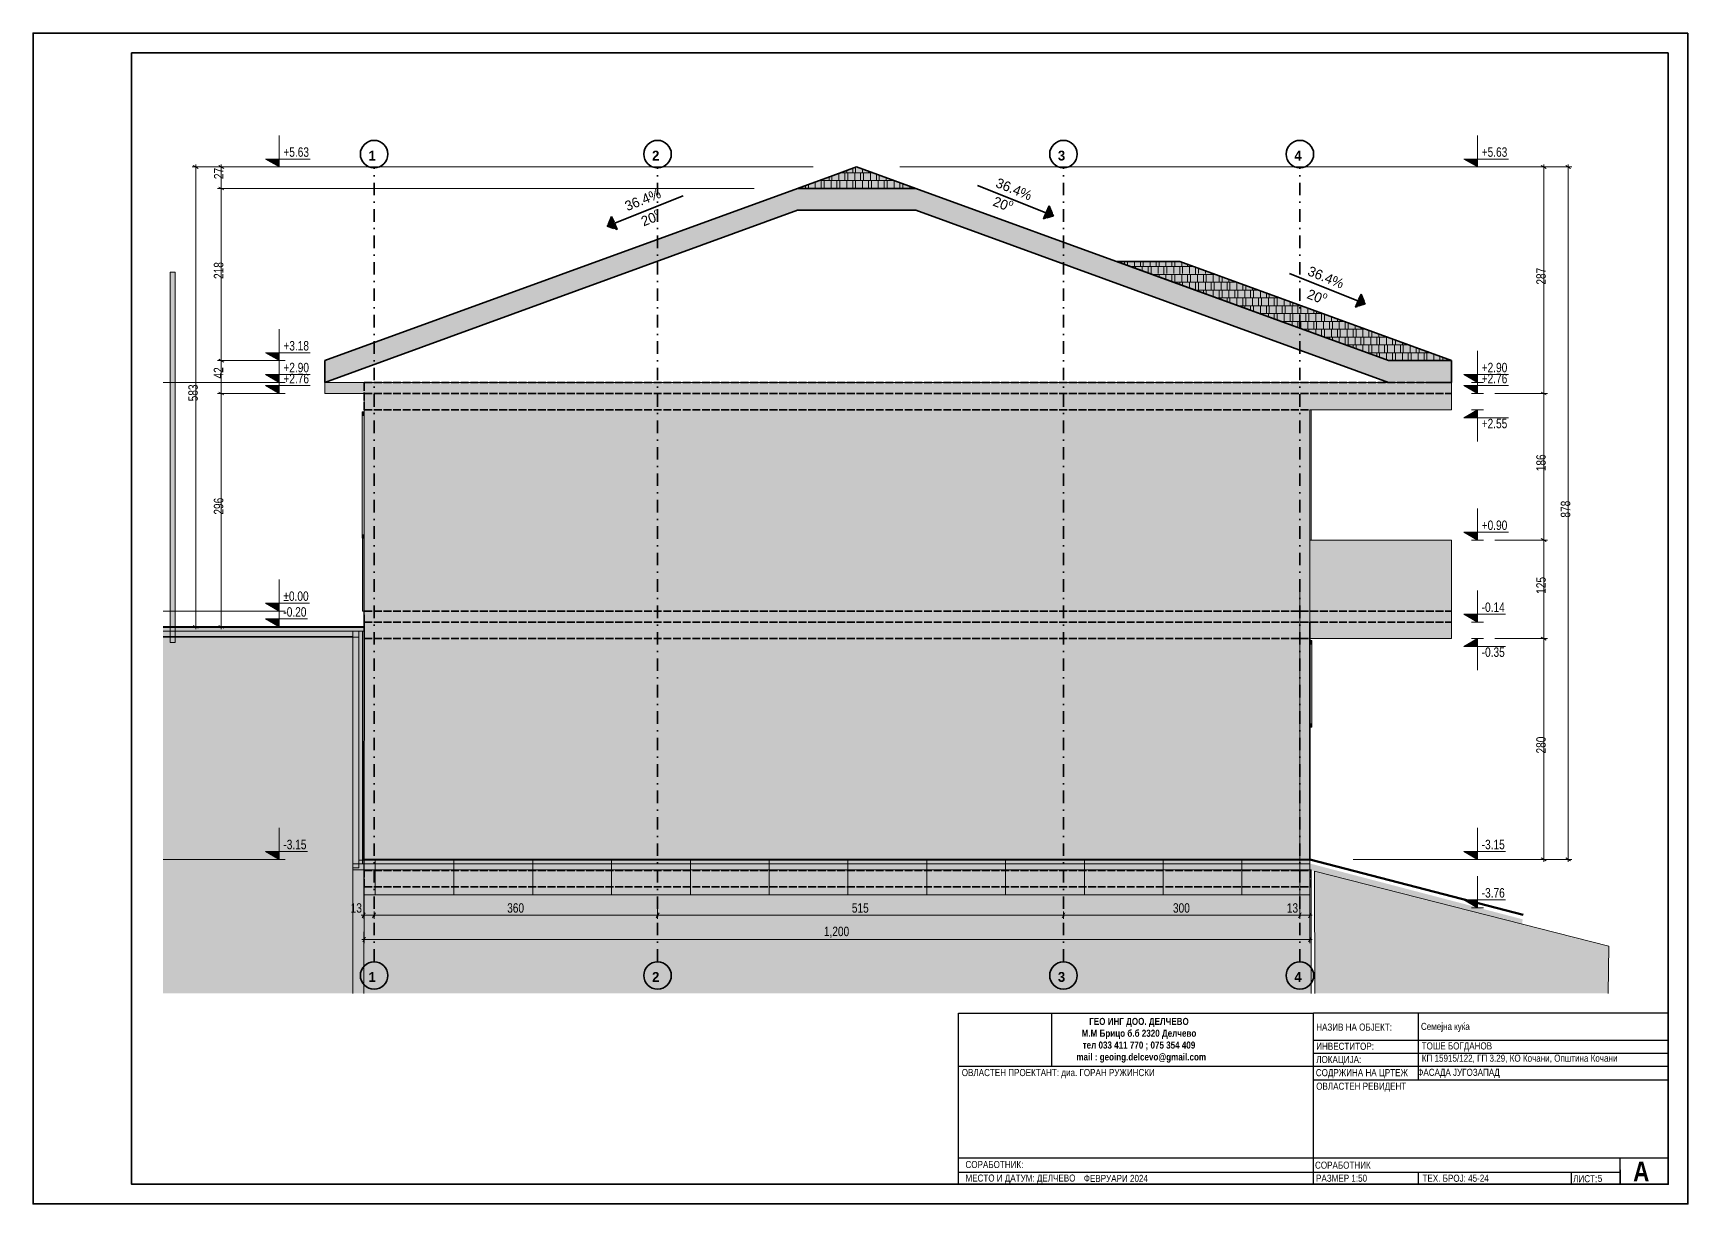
# Model space of a CAD drawing. Extents: x 1230 to 300706, y -1407 to 36108.
# Drawn here: x 145352 to 166352, y 2225 to 17075 of the extents above; entities that cross this region are included whole.
import ezdxf

# ---------------------------------------------------------------- set-up
doc = ezdxf.new("R2010")
doc.units = 0
doc.header["$LTSCALE"] = 5
doc.header["$MEASUREMENT"] = 0
doc.linetypes.add('- Осеви линии', pattern=[670.277762, 317.5, -176.388889, 0, -176.388874])
doc.linetypes.add('- Скирити линии', pattern=[245, 200, -45])
for name, color, linetype, lineweight in [('1', 255, 'Continuous', 13), ('101', 253, 'Continuous', 15), ('129', 255, 'Continuous', 0), ('133', 255, 'Continuous', 0), ('164', 255, 'Continuous', 15), ('21', 7, 'Continuous', 50), ('41', 7, 'Continuous', 35), ('46', 9, 'Continuous', 35), ('7', 7, 'Continuous', 25), ('85', 254, 'Continuous', 20), ('dimenzija', 7, 'Continuous', 13)]:
    doc.layers.add(name, color=color, linetype=linetype, lineweight=lineweight)
for name, color, linetype, lineweight, true_color in [('142', 7, 'Continuous', 35, 0x2a2a2a), ('162', 7, 'Continuous', 15, 0xaaaaaa), ('3', 7, 'Continuous', 18, 0x7c7c7c), ('61', 7, 'Continuous', 20, 0x6a6a6a), ('65', 7, 'Continuous', 20, 0x4e4e4e), ('87', 7, 'Continuous', 20, 0x6a6a6a), ('88', 7, 'Continuous', 20, 0x5e5e5e), ('89', 7, 'Continuous', 20, 0x111111)]:
    doc.layers.add(name, color=color, linetype=linetype, lineweight=lineweight, true_color=true_color)
doc.layers.add('4 _ - Фрагмент - Разрез.2D Elements', color=7, linetype='Continuous')
doc.layers.add('RGB colored ARCHICAD elements', color=7, linetype='Continuous')
doc.styles.add('GENERATED_STYLE_4', font='arial.ttf')
doc.styles.add('GENERATED_STYLE_5', font='arialbd.ttf')
doc.styles.add('GENERATED_STYLE_6', font='Cambria Math.ttf')

# ---------------------------------------------------------------- blocks, each defined once
blk = doc.blocks.new('*X41')
at = {"layer": '1', "color": 250, "linetype": 'Continuous', "lineweight": 13, "true_color": 0x2a2a2a}
for p, q in [((202.02, 260.51), (202.02, 259.59)), ((202.76, 259.76), (202.76, 260.78)), ((204.52, 259.76), (204.52, 261.41)), ((210.02, 261.58), (204.95, 261.58)), ((206.02, 259.59), (206.02, 261.58)), ((206.52, 261.75), (206.52, 262.14)), ((206.76, 259.76), (206.76, 261.41)), ((208.02, 261.58), (208.02, 262.69)), ((208.52, 259.76), (208.52, 261.41)), ((208.76, 261.75), (208.76, 262.96)), ((213.08, 261.58), (210.02, 261.58)), ((210.02, 261.58), (210.02, 259.59)), ((210.52, 261.75), (210.52, 262.51)), ((210.76, 259.76), (210.76, 261.41)), ((212.02, 261.58), (212.02, 261.96)), ((212.52, 259.76), (212.52, 261.41)), ((214.02, 259.59), (214.02, 261.23)), ((214.76, 259.76), (214.76, 260.97)), ((194.52, 257.77), (194.52, 257.78)), ((196.02, 257.6), (196.02, 258.32)), ((196.76, 257.77), (196.76, 258.59)), ((198.52, 257.77), (198.52, 259.23)), ((199.49, 259.59), (202.02, 259.59)), ((200.02, 257.6), (200.02, 259.59)), ((200.52, 259.76), (200.52, 259.96)), ((200.76, 257.77), (200.76, 259.41)), ((202.02, 259.59), (210.02, 259.59)), ((202.52, 257.77), (202.52, 259.41)), ((204.02, 257.6), (204.02, 259.59)), ((204.76, 257.77), (204.76, 259.41)), ((206.52, 257.77), (206.52, 259.41)), ((208.02, 257.6), (208.02, 259.59)), ((208.76, 257.77), (208.76, 259.41)), ((210.02, 259.59), (218.02, 259.59)), ((210.52, 257.77), (210.52, 259.41)), ((212.02, 257.6), (212.02, 259.59)), ((212.76, 257.77), (212.76, 259.41)), ((214.52, 257.77), (214.52, 259.41)), ((216.02, 257.6), (216.02, 259.59)), ((216.52, 259.76), (216.52, 260.32)), ((216.76, 257.77), (216.76, 259.41)), ((218.02, 259.78), (218.02, 259.59)), ((218.02, 259.59), (218.55, 259.59)), ((218.52, 257.77), (218.52, 259.41)), ((220.02, 257.6), (220.02, 259.05)), ((220.76, 257.77), (220.76, 258.78)), ((222.52, 257.77), (222.52, 258.14))]:
    blk.add_line(p, q, dxfattribs=at)
blk = doc.blocks.new('*X42')
at = {"layer": '1', "color": 250, "linetype": 'Continuous', "lineweight": 13, "true_color": 0x2a2a2a}
for p, q in [((275.52, 238.85), (275.52, 239.03)), ((277.02, 238.3), (277.02, 239.03)), ((277.76, 238.04), (277.76, 239.03)), ((283.02, 237.81), (278.39, 237.81)), ((279.02, 237.58), (279.02, 237.81)), ((279.52, 237.98), (279.52, 239.03)), ((279.76, 237.31), (279.76, 237.63)), ((281.02, 237.81), (281.02, 239.03)), ((281.52, 236.67), (281.52, 237.63)), ((281.76, 237.98), (281.76, 239.03)), ((291.02, 237.81), (283.02, 237.81)), ((283.02, 237.81), (283.02, 236.12)), ((283.52, 237.98), (283.52, 239.03)), ((283.76, 235.99), (283.76, 237.63)), ((283.86, 235.81), (291.02, 235.81)), ((285.02, 237.81), (285.02, 239.03)), ((285.02, 235.39), (285.02, 235.81)), ((285.52, 235.99), (285.52, 237.63)), ((285.76, 237.98), (285.76, 239.03)), ((285.76, 235.12), (285.76, 235.64)), ((287.02, 235.81), (287.02, 237.81)), ((287.52, 237.98), (287.52, 239.03)), ((287.52, 234.48), (287.52, 235.64)), ((287.76, 235.99), (287.76, 237.63)), ((289.02, 237.81), (289.02, 239.03)), ((289.02, 233.94), (289.02, 235.81)), ((289.52, 235.99), (289.52, 237.63)), ((289.76, 237.98), (289.76, 239.03)), ((289.76, 234), (289.76, 235.64)), ((294.39, 237.81), (291.02, 237.81)), ((291.02, 237.81), (291.02, 235.81)), ((291.02, 235.81), (299.02, 235.81)), ((291.52, 237.98), (291.52, 238.85)), ((291.52, 234), (291.52, 235.64)), ((291.76, 235.99), (291.76, 237.63)), ((293.02, 237.81), (293.02, 238.3)), ((293.02, 233.82), (293.02, 235.81)), ((293.52, 235.99), (293.52, 237.63)), ((293.76, 237.98), (293.76, 238.04)), ((293.76, 234), (293.76, 235.64)), ((295.02, 235.81), (295.02, 237.58)), ((295.52, 234), (295.52, 235.64)), ((295.76, 235.99), (295.76, 237.31)), ((297.02, 233.82), (297.02, 235.81)), ((297.52, 235.99), (297.52, 236.67)), ((297.76, 234), (297.76, 235.64)), ((299.02, 236.12), (299.02, 235.81)), ((299.02, 235.81), (299.86, 235.81)), ((299.52, 234), (299.52, 235.64)), ((301.02, 233.82), (301.02, 235.39)), ((291.02, 233.82), (289.33, 233.82)), ((299.02, 233.82), (291.02, 233.82)), ((291.02, 233.82), (291.02, 233.21)), ((291.76, 232.94), (291.76, 233.65)), ((293.52, 232.3), (293.52, 233.65)), ((294.8, 231.83), (299.02, 231.83)), ((295.02, 231.83), (295.02, 233.82)), ((295.52, 231.57), (295.52, 231.66)), ((295.76, 232), (295.76, 233.65)), ((297.02, 231.03), (297.02, 231.83)), ((297.52, 232), (297.52, 233.65)), ((297.76, 230.76), (297.76, 231.66)), ((305.33, 233.82), (299.02, 233.82)), ((299.02, 233.82), (299.02, 231.83)), ((299.02, 231.83), (307.02, 231.83)), ((299.52, 230.12), (299.52, 231.66)), ((299.76, 232), (299.76, 233.65)), ((301.02, 229.84), (301.02, 231.83)), ((301.52, 232), (301.52, 233.65)), ((301.76, 234), (301.76, 235.12)), ((301.76, 230.01), (301.76, 231.66)), ((303.02, 231.83), (303.02, 233.82)), ((303.52, 234), (303.52, 234.48)), ((303.52, 230.01), (303.52, 231.66)), ((303.76, 232), (303.76, 233.65)), ((305.02, 233.82), (305.02, 233.94)), ((305.02, 229.84), (305.02, 231.83)), ((305.52, 232), (305.52, 233.65)), ((305.76, 230.01), (305.76, 231.66)), ((307.02, 233.21), (307.02, 231.83)), ((307.02, 231.83), (310.8, 231.83)), ((307.52, 230.01), (307.52, 231.66)), ((307.76, 232), (307.76, 232.94)), ((309.02, 229.84), (309.02, 231.83)), ((309.52, 232), (309.52, 232.3)), ((309.76, 230.01), (309.76, 231.66)), ((311.52, 230.01), (311.52, 231.57)), ((313.02, 229.84), (313.02, 231.03)), ((307.02, 229.84), (300.26, 229.84)), ((301.52, 229.39), (301.52, 229.67)), ((303.02, 228.84), (303.02, 229.84)), ((303.76, 228.57), (303.76, 229.67)), ((305.52, 228.02), (305.52, 229.67)), ((305.73, 227.85), (307.02, 227.85)), ((315.02, 229.84), (307.02, 229.84)), ((307.02, 229.84), (307.02, 227.85)), ((307.02, 227.85), (315.02, 227.85)), ((307.52, 227.2), (307.52, 227.68)), ((307.76, 228.02), (307.76, 229.67)), ((309.02, 226.66), (309.02, 227.85)), ((309.52, 228.02), (309.52, 229.67)), ((309.76, 226.39), (309.76, 227.68)), ((311.02, 227.85), (311.02, 229.84)), ((311.52, 226.03), (311.52, 227.68)), ((311.76, 228.02), (311.76, 229.67)), ((313.02, 225.86), (313.02, 227.85)), ((313.52, 228.02), (313.52, 229.67)), ((313.76, 230.01), (313.76, 230.76)), ((313.76, 226.03), (313.76, 227.68)), ((316.26, 229.84), (315.02, 229.84)), ((315.02, 229.84), (315.02, 227.85)), ((315.02, 227.85), (321.73, 227.85)), ((315.52, 230.01), (315.52, 230.12)), ((315.52, 226.03), (315.52, 227.68)), ((315.76, 228.02), (315.76, 229.67)), ((317.02, 225.86), (317.02, 227.85)), ((317.52, 228.02), (317.52, 229.39)), ((317.76, 226.03), (317.76, 227.68)), ((319.02, 227.85), (319.02, 228.84)), ((319.52, 226.03), (319.52, 227.68)), ((319.76, 228.02), (319.76, 228.57)), ((321.02, 225.86), (321.02, 227.85)), ((321.76, 226.03), (321.76, 227.68)), ((323.52, 226.03), (323.52, 227.2)), ((315.02, 225.86), (311.2, 225.86)), ((311.76, 225.66), (311.76, 225.69)), ((313.52, 225.02), (313.52, 225.69)), ((323.02, 225.86), (315.02, 225.86)), ((315.02, 225.86), (315.02, 224.47)), ((315.76, 224.2), (315.76, 225.69)), ((316.67, 223.87), (323.02, 223.87)), ((317.02, 223.75), (317.02, 223.87)), ((317.52, 224.04), (317.52, 225.69)), ((317.76, 223.48), (317.76, 223.7)), ((319.02, 223.87), (319.02, 225.86)), ((319.52, 222.84), (319.52, 223.7)), ((319.76, 224.04), (319.76, 225.69)), ((321.02, 222.29), (321.02, 223.87)), ((321.52, 224.04), (321.52, 225.69)), ((321.76, 222.05), (321.76, 223.7)), ((327.2, 225.86), (323.02, 225.86)), ((323.02, 225.86), (323.02, 223.87)), ((323.02, 223.87), (331.02, 223.87)), ((323.52, 222.05), (323.52, 223.7)), ((323.76, 224.04), (323.76, 225.69)), ((325.02, 225.86), (325.02, 226.66)), ((325.02, 221.88), (325.02, 223.87)), ((325.52, 224.04), (325.52, 225.69)), ((325.76, 226.03), (325.76, 226.39)), ((325.76, 222.05), (325.76, 223.7)), ((327.02, 223.87), (327.02, 225.86)), ((327.52, 222.05), (327.52, 223.7)), ((327.76, 224.04), (327.76, 225.66)), ((329.02, 221.88), (329.02, 223.87)), ((329.52, 224.04), (329.52, 225.02)), ((329.76, 222.05), (329.76, 223.7)), ((331.02, 224.47), (331.02, 223.87)), ((331.02, 223.87), (332.67, 223.87)), ((331.52, 222.05), (331.52, 223.7)), ((331.76, 224.04), (331.76, 224.2)), ((333.02, 221.88), (333.02, 223.75)), ((333.76, 222.05), (333.76, 223.48)), ((335.52, 222.05), (335.52, 222.84)), ((323.02, 221.88), (322.14, 221.88)), ((331.02, 221.88), (323.02, 221.88)), ((323.02, 221.88), (323.02, 221.56)), ((323.76, 221.29), (323.76, 221.71)), ((325.52, 220.65), (325.52, 221.71)), ((327.02, 220.11), (327.02, 221.88)), ((327.61, 219.89), (331.02, 219.89)), ((327.76, 220.06), (327.76, 221.71)), ((329.02, 219.38), (329.02, 219.89)), ((329.52, 220.06), (329.52, 221.71)), ((329.76, 219.11), (329.76, 219.72)), ((338.14, 221.88), (331.02, 221.88)), ((331.02, 221.88), (331.02, 219.89)), ((331.02, 219.89), (339.02, 219.89)), ((331.52, 218.47), (331.52, 219.72)), ((331.76, 220.06), (331.76, 221.71)), ((333.02, 217.92), (333.02, 219.89)), ((333.52, 220.06), (333.52, 221.71)), ((333.76, 218.07), (333.76, 219.72)), ((335.02, 219.89), (335.02, 221.88)), ((335.52, 218.07), (335.52, 219.72)), ((335.76, 220.06), (335.76, 221.71)), ((337.02, 221.88), (337.02, 222.29)), ((337.02, 217.9), (337.02, 219.89)), ((337.52, 220.06), (337.52, 221.71)), ((337.76, 218.07), (337.76, 219.72)), ((339.02, 221.56), (339.02, 219.89)), ((339.02, 219.89), (343.61, 219.89)), ((339.52, 218.07), (339.52, 219.72)), ((339.76, 220.06), (339.76, 221.29)), ((341.02, 217.9), (341.02, 219.89)), ((341.52, 220.06), (341.52, 220.65)), ((341.76, 218.07), (341.76, 219.72)), ((343.02, 219.89), (343.02, 220.11)), ((343.52, 218.07), (343.52, 219.72)), ((345.02, 217.9), (345.02, 219.38)), ((345.76, 218.07), (345.76, 219.11)), ((347.52, 218.07), (347.52, 218.47)), ((339.02, 217.9), (333.08, 217.9)), ((335.02, 217.19), (335.02, 217.9)), ((335.76, 216.93), (335.76, 217.73)), ((337.52, 216.28), (337.52, 217.73)), ((338.55, 215.91), (339.02, 215.91)), ((347.02, 217.9), (339.02, 217.9)), ((339.02, 217.9), (339.02, 215.91)), ((339.02, 215.91), (347.02, 215.91)), ((339.52, 215.56), (339.52, 215.74)), ((339.76, 216.08), (339.76, 217.73)), ((341.02, 215.01), (341.02, 215.91)), ((341.52, 216.08), (341.52, 217.73)), ((341.76, 214.74), (341.76, 215.74)), ((343.02, 215.91), (343.02, 217.9)), ((343.52, 214.1), (343.52, 215.74)), ((343.76, 216.08), (343.76, 217.73)), ((345.02, 213.92), (345.02, 215.91)), ((345.52, 216.08), (345.52, 217.73)), ((345.76, 214.09), (345.76, 215.74)), ((349.08, 217.9), (347.02, 217.9)), ((347.02, 217.9), (347.02, 215.91)), ((347.02, 215.91), (354.55, 215.91)), ((347.52, 214.09), (347.52, 215.74)), ((347.76, 216.08), (347.76, 217.73)), ((349.02, 217.9), (349.02, 217.92)), ((349.02, 213.92), (349.02, 215.91)), ((349.52, 216.08), (349.52, 217.73)), ((349.76, 214.09), (349.76, 215.74)), ((351.02, 215.91), (351.02, 217.19)), ((351.52, 214.09), (351.52, 215.74)), ((351.76, 216.08), (351.76, 216.93)), ((353.02, 213.92), (353.02, 215.91)), ((353.52, 216.08), (353.52, 216.28)), ((353.76, 214.09), (353.76, 215.74)), ((355.52, 214.09), (355.52, 215.56)), ((357.02, 213.92), (357.02, 215.01)), ((357.76, 214.09), (357.76, 214.74)), ((359.52, 214.09), (359.52, 214.1))]:
    blk.add_line(p, q, dxfattribs=at)
blk = doc.blocks.new('ANTETKA')
at = {"layer": '7', "linetype": 'Continuous', "lineweight": 25}
for p, q in [((277494, 4643), (272999, 4643)), ((272999, 2475), (272999, 4643)), ((272999, 3797), (277494, 3797)), ((274328, 2627), (274328, 2475)), ((276271, 2627), (276271, 2475))]:
    blk.add_line(p, q, dxfattribs=at)
at = {"layer": '7', "linetype": 'Continuous', "lineweight": 25, "flags": 128}
for points in [[(268494, 4643), (272999, 4643)], [(268494, 2475), (268494, 4643), (272999, 4643)], [(269673, 4643), (269673, 3975)], [(274328, 4643), (274328, 3797)], [(272999, 4302), (277494, 4302)], [(272999, 4137), (277494, 4137)], [(268494, 3972), (272999, 3972)], [(272999, 3972), (277494, 3972)], [(268494, 2808), (277494, 2808)], [(276891, 2658), (276891, 2475), (276891, 2808)], [(268494, 2627), (276891, 2627)], [(268494, 2475), (277494, 2475)]]:
    blk.add_lwpolyline(points, dxfattribs=at)
at = {"layer": '4 _ - Фрагмент - Разрез.2D Elements', "linetype": 'Continuous', "lineweight": 35, "char_height": 90}
for s, insert, attachment_point, style in [('\\A1;\\pxqc;{\\fCentury Gothic|b1|i0|c204|p34;\\W0.85;ГЕО ИНГ ДОО. ДЕЛЧЕВО\\PМ.М Брицо б.б 2320 Делчево \\Pтел 033 411 770 ; 075 354 409 \\P  mail : geoing.delcevo@gmail.com}', (270785, 4301), 5, 'GENERATED_STYLE_5'), ('\\A1;\\pxql;{\\fCentury Gothic|b0|i0|c204|p34;\\W0.85;КП 15915\\fCentury Gothic|b0|i0|c0|p34;/122\\fCentury Gothic|b0|i0|c204|p34;, ГП 3.29, КО Кочани, Општина Кочани}', (274374, 4065), 4, 'GENERATED_STYLE_4'), ('\\A1;{\\W0.850000x;\\pql;\\fCentury Gothic|b0|i0|c204|p34;ОВЛАСТЕН РЕВИДЕНТ\\P\\pqc;\\fCentury Gothic|b0|i0|c204|p34;}', (273034, 3705), 4, 'GENERATED_STYLE_4')]:
    blk.add_mtext(s, dxfattribs=dict(at, insert=insert, attachment_point=attachment_point, style=style))
at = {"layer": '41', "linetype": 'Continuous', "lineweight": 35, "char_height": 90, "attachment_point": 4, "style": 'GENERATED_STYLE_4'}
for s, insert in [('\\A1;{\\W0.850000x;\\pql;\\fCentury Gothic|b0|i0|c204|p34;НАЗИВ НА ОБЈЕКТ:}', (273034, 4467)), ('\\A1;{\\W0.850000x;\\pql;\\fCentury Gothic|b0|i0|c204|p34;Семејна куќа}', (274363, 4463)), ('\\A1;{\\W0.850000x;\\pql;\\fCentury Gothic|b0|i0|c204|p34;ИНВЕСТИТОР:}', (273034, 4224)), ('\\A1;{\\W0.850000x;\\pql;\\fCentury Gothic|b0|i0|c204|p34;ТОШЕ БОГДАНОВ}', (274372, 4216)), ('\\A1;{\\W0.850000x;\\pql;\\fCentury Gothic|b0|i0|c204|p34;ЛОКАЦИЈА:}', (273034, 4044)), ('\\A1;{\\W0.850000x;\\pql;\\fCentury Gothic|b0|i0|c204|p34;ОВЛАСТЕН ПРОЕКТАНТ: диа. \\fCentury Gothic|b0|i0|c204|p34;ГОРАН РУЖИНСКИ}', (268536, 3878)), ('\\A1;{\\W0.850000x;\\pql;\\fCentury Gothic|b0|i0|c204|p34;СОДРЖИНА НА ЦРТЕЖ}', (273029, 3877)), ('\\A1;{\\W0.850000x;\\pql;\\fCentury Gothic|b0|i0|c204|p34;СОРАБОТНИК:}', (268583, 2724)), ('\\A1;{\\W0.850000x;\\pql;\\fCentury Gothic|b0|i0|c204|p34;СОРАБОТНИК}', (273019, 2716)), ('\\A1;{\\W0.850000x;\\pql;\\fCentury Gothic|b0|i0|c204|p34;МЕСТО И ДАТУМ: ДЕЛЧЕВО}', (268583, 2540)), ('\\A1;{\\W0.850000x;\\pql;\\fCentury Gothic|b0|i0|c204|p34;ФЕВРУАРИ 2024\\P\\pql;\\fCentury Gothic|b0|i0|c204|p34;}', (270085, 2548)), ('\\A1;{\\W0.850000x;\\pql;\\fCentury Gothic|b0|i0|c204|p34;РАЗМЕР 1:50}', (273032, 2550)), ('\\A1;{\\W0.850000x;\\pql;\\fCentury Gothic|b0|i0|c204|p34;ТЕХ. БРОЈ: \\fCentury Gothic|b0|i0|c204|p34;45-24}', (274383, 2550)), ('\\A1;{\\W0.850000x;\\pql;\\fCentury Gothic|b0|i0|c204|p34;ЛИСТ: }', (276295, 2544))]:
    blk.add_mtext(s, dxfattribs=dict(at, insert=insert))
at = {"layer": '46', "color": 254, "linetype": 'Continuous', "lineweight": 35, "insert": (277056, 2637), "char_height": 250, "attachment_point": 4, "style": 'GENERATED_STYLE_5'}
blk.add_mtext('\\A1;{\\W0.850000x;\\pql;\\fCentury Gothic|b1|i0|c204|p34;А}', dxfattribs=at)

msp = doc.modelspace()

# ---------------------------------------------------------------- hatches: boundary and pattern name
at = {"linetype": 'Continuous', "lineweight": 0}
for points in [[(149553, 9536), (147001, 9536), (147001, 9489), (149551, 9489), (149553, 9489)], [(149485, 6540), (149531, 6540), (149531, 9489), (149485, 9489)], [(161553, 6587), (149485, 6587), (149485, 6540), (161553, 6540)]]:
    msp.add_hatch(color=256, dxfattribs=at).paths.add_polyline_path(points)
at = {"linetype": 'Continuous', "lineweight": 0, "true_color": 0xb5b5b5}
for points in [[(147001, 4896), (149409, 4896), (149409, 9420), (147001, 9420)], [(149407, 4896), (161573, 4896), (161573, 6464), (161512, 6464), (149411, 6464)], [(161615, 6446), (161619, 4896), (165341, 4896), (165348, 5496)]]:
    msp.add_hatch(color=253, dxfattribs=at).paths.add_polyline_path(points)
at = {"layer": '142', "linetype": 'Continuous', "lineweight": 35, "true_color": 0x2a2a2a}
for points in [[(149484, 9489), (147001, 9489), (147001, 9412), (149484, 9412)], [(149409, 9489), (149409, 6487), (149485, 6487), (149485, 9489)], [(149410, 6540), (149410, 6464), (161552, 6464), (161552, 6540)]]:
    msp.add_hatch(color=250, dxfattribs=at).paths.add_polyline_path(points)
at = {"layer": '162', "linetype": 'Continuous', "lineweight": 15, "true_color": 0x2a2a2a}
for points in [[(152691, 14750), (152639, 14625), (152765, 14585)], [(158247, 14885), (158173, 14720), (158299, 14759)], [(162206, 13765), (162132, 13601), (162258, 13640)]]:
    msp.add_hatch(color=250, dxfattribs=at).paths.add_polyline_path(points)
at = {"layer": '41', "linetype": 'Continuous', "lineweight": 35, "true_color": 0x2a2a2a}
msp.add_hatch(color=250, dxfattribs=at).paths.add_polyline_path([(164254, 5835), (161553, 6543), (161553, 6463), (164249, 5760)])
at = {"layer": '85', "linetype": 'Continuous', "lineweight": 20}
for points in [[(148476, 15378), (148476, 15478), (148303, 15478)], [(163682, 15378), (163682, 15478), (163509, 15478)], [(148476, 12921), (148476, 13021), (148303, 13021)], [(148476, 12645), (148476, 12745), (148303, 12745)], [(148476, 12505), (148476, 12605), (148303, 12605)], [(163682, 12645), (163682, 12745), (163509, 12745)], [(163682, 12505), (163682, 12605), (163509, 12605)], [(163682, 12295), (163509, 12195), (163682, 12195)], [(163682, 10645), (163682, 10745), (163509, 10745)], [(148476, 9745), (148476, 9845), (148303, 9845)], [(163682, 9605), (163682, 9705), (163509, 9705)], [(148476, 9545), (148476, 9645), (148303, 9645)], [(163682, 9395), (163509, 9295), (163682, 9295)], [(148476, 6595), (148476, 6695), (148303, 6695)], [(163682, 6595), (163682, 6695), (163509, 6695)], [(163682, 5982), (163682, 6082), (163509, 6082)]]:
    msp.add_hatch(color=256, dxfattribs=at).paths.add_polyline_path(points)
at = {"layer": '89', "linetype": 'Continuous', "lineweight": 20, "true_color": 0x222222}
h = msp.add_hatch(dxfattribs=at)
h.set_pattern_fill('GRID_100X100_0001', color=250, scale=50.000024, style=0, pattern_type=2)
h.set_pattern_definition([(0, (92692.3, 9744.6), (0, 1000), []), (90, (92692.3, 9744.6), (-1000, 0), [])])
h.paths.add_polyline_path([(149553, 6145), (161553, 6145), (161553, 6595), (149553, 6595)])
at = {"layer": 'RGB colored ARCHICAD elements', "linetype": 'Continuous', "lineweight": 0, "true_color": 0x7a7878}
for points in [[(155803, 15378), (155053, 15105), (156553, 15105)], [(159903, 14177), (159103, 14177), (162553, 12921), (163353, 12921)]]:
    msp.add_hatch(color=8, dxfattribs=at).paths.add_polyline_path(points)
at = {"layer": 'RGB colored ARCHICAD elements', "linetype": 'Continuous', "lineweight": 0, "true_color": 0xccbeac}
for points in [[(149053, 12826), (155053, 15009), (155053, 15105), (149053, 12921)], [(149053, 12794), (155053, 14977), (155053, 15009), (149053, 12826)], [(149053, 12794), (149053, 12645), (155053, 14828), (155053, 14977)], [(156553, 15105), (155053, 15105), (155053, 15009), (156553, 15009)], [(155053, 15009), (155053, 14977), (156553, 14977), (156553, 15009)], [(156553, 14977), (155053, 14977), (155053, 14828), (156553, 14828)], [(156553, 15009), (162553, 12826), (162553, 12921), (156553, 15105)], [(156553, 14977), (162553, 12794), (162553, 12826), (156553, 15009)], [(156553, 14977), (156553, 14828), (162553, 12645), (162553, 12794)], [(163353, 12921), (162553, 12921), (162553, 12826), (163353, 12826)], [(162553, 12826), (162553, 12794), (163353, 12794), (163353, 12826)], [(163353, 12794), (162553, 12794), (162553, 12645), (163353, 12645)]]:
    msp.add_hatch(color=9, dxfattribs=at).paths.add_polyline_path(points)
at = {"layer": 'RGB colored ARCHICAD elements', "linetype": 'Continuous', "lineweight": 0, "true_color": 0xdbd9cf}
for points in [[(147093, 9345), (147105, 9345), (147105, 14045), (147093, 14045)], [(147105, 14045), (147105, 9345), (147125, 9345), (147125, 14045)], [(147125, 14045), (147125, 9345), (147141, 9345), (147141, 14045)], [(147141, 14045), (147141, 9345), (147152, 9345), (147152, 14045)], [(147152, 14045), (147152, 9345), (147155, 9345), (147155, 14045)]]:
    msp.add_hatch(color=254, dxfattribs=at).paths.add_polyline_path(points)
at = {"layer": 'RGB colored ARCHICAD elements', "linetype": 'Continuous', "lineweight": 0, "true_color": 0xf2eee3}
for points in [[(149053, 12645), (149053, 12505), (149553, 12505), (149553, 12645)], [(149553, 12645), (149553, 9745), (149803, 9745), (149803, 12645)], [(163103, 12645), (149803, 12645), (149803, 12295), (153150, 12295), (153150, 12505), (153400, 12505), (153400, 12295), (158303, 12295), (158303, 12505), (158553, 12505), (158553, 12295), (161303, 12295), (161303, 12505), (161553, 12505), (161553, 12295), (163103, 12295)], [(163103, 12645), (163103, 12295), (163353, 12295), (163353, 12645)], [(153150, 12505), (153150, 9745), (153400, 9745), (153400, 12505)], [(158303, 12505), (158303, 9745), (158553, 9745), (158553, 12505)], [(161303, 12505), (161303, 9745), (161553, 9745), (161553, 12505)], [(149803, 9745), (153150, 9745), (153150, 12295), (149803, 12295)], [(153400, 12295), (153400, 9745), (158303, 9745), (158303, 12295)], [(160503, 12295), (158553, 12295), (158553, 9745), (160503, 9745)], [(160503, 9745), (161303, 9745), (161303, 12295), (160503, 12295)], [(161553, 9745), (163193, 9745), (163193, 10645), (161553, 10645)], [(163353, 10645), (163193, 10645), (163193, 9745), (163353, 9745)], [(149553, 9745), (149553, 6595), (149803, 6595), (149803, 9745)], [(149803, 9395), (153150, 9395), (153150, 9605), (153400, 9605), (153400, 9395), (158303, 9395), (158303, 9605), (158553, 9605), (158553, 9395), (161303, 9395), (161303, 9745), (149803, 9745)], [(161303, 9745), (161303, 6595), (161553, 6595), (161553, 9745)], [(163103, 9745), (161553, 9745), (161553, 9395), (163103, 9395)], [(163353, 9395), (163353, 9745), (163103, 9745), (163103, 9395)], [(153150, 9605), (153150, 6595), (153400, 6595), (153400, 9605)], [(158303, 9605), (158303, 6595), (158553, 6595), (158553, 9605)], [(149803, 6595), (153150, 6595), (153150, 9395), (149803, 9395)], [(153400, 6595), (158303, 6595), (158303, 9395), (153400, 9395)], [(158553, 6595), (161303, 6595), (161303, 9395), (158553, 9395)]]:
    msp.add_hatch(color=7, dxfattribs=at).paths.add_polyline_path(points)
at = {"layer": 'RGB colored ARCHICAD elements', "linetype": 'Continuous', "lineweight": 0, "true_color": 0x4e4e49}
for points in [[(149528, 12220), (149553, 12220), (149553, 12270), (149528, 12270)], [(149528, 10720), (149553, 10720), (149553, 12220), (149528, 12220)], [(161553, 12295), (161553, 10645), (161572, 10645), (161572, 12295)], [(149528, 10670), (149553, 10670), (149553, 10720), (149528, 10720)], [(161553, 9370), (161553, 9320), (161578, 9320), (161578, 9370)], [(161553, 9320), (161553, 8320), (161578, 8320), (161578, 9320)], [(161553, 8320), (161553, 8270), (161578, 8270), (161578, 8320)]]:
    msp.add_hatch(color=251, dxfattribs=at).paths.add_polyline_path(points)
at = {"layer": 'RGB colored ARCHICAD elements', "linetype": 'Continuous', "lineweight": 0, "true_color": 0x5b5b5b}
msp.add_hatch(color=251, dxfattribs=at).paths.add_polyline_path([(149553, 10670), (149534, 10670), (149534, 9745), (149553, 9745)])
at = {"layer": 'RGB colored ARCHICAD elements', "linetype": 'Continuous', "lineweight": 0, "true_color": 0x7f7f7f}
msp.add_hatch(color=8, dxfattribs=at).paths.add_polyline_path([(149553, 6145), (161553, 6145), (161553, 6595), (149553, 6595)])

# ---------------------------------------------------------------- linework, layer by layer
at = {"layer": '1', "color": 250, "linetype": 'Continuous', "lineweight": 13, "true_color": 0x2a2a2a, "flags": 128}
for points in [[(152691, 14750), (152639, 14625), (152765, 14585)], [(158247, 14885), (158299, 14759), (158173, 14720)], [(162206, 13765), (162258, 13640), (162132, 13601)], [(149409, 9489), (149485, 9489), (149485, 6487), (149409, 6487)], [(149485, 6540), (149485, 9489), (149531, 9489), (149531, 6540)], [(149410, 6540), (149410, 6464), (161552, 6464), (161552, 6540)], [(161553, 6587), (149485, 6587), (149485, 6540), (161553, 6540)]]:
    msp.add_lwpolyline(points, close=True, dxfattribs=at)
for points in [[(147001, 9489), (149551, 9489), (149553, 9489), (149553, 9536), (147001, 9536)], [(147001, 9412), (149484, 9412), (149484, 9489), (147001, 9489)]]:
    msp.add_lwpolyline(points, dxfattribs=at)
at = {"layer": '101', "color": 250, "linetype": 'Continuous', "lineweight": 15, "true_color": 0x2a2a2a}
for q in [(149534, 10670), (149553, 9745)]:
    msp.add_line((149534, 9745), q, dxfattribs=at)
at = {"layer": '129', "color": 255, "linetype": 'Continuous', "lineweight": 0, "flags": 128}
for points in [[(161573, 4896), (161573, 6464), (161512, 6464), (149553, 6464), (149548, 4896)], [(165341, 4896), (165348, 5496), (161615, 6446), (161619, 4896)]]:
    msp.add_lwpolyline(points, dxfattribs=at)
at = {"layer": '133', "color": 255, "linetype": 'Continuous', "lineweight": 0, "flags": 128}
msp.add_lwpolyline([(149409, 4896), (149409, 9420), (147001, 9420)], dxfattribs=at)
at = {"layer": '164', "color": 250, "linetype": 'Continuous', "lineweight": 15, "true_color": 0x2a2a2a}
for p, q in [((149803, 12645), (163103, 12645)), ((163353, 12295), (163353, 12645)), ((161553, 12295), (163103, 12295)), ((163103, 12295), (163353, 12295)), ((163353, 9395), (163353, 9745)), ((163103, 9395), (161553, 9395)), ((163103, 9395), (163353, 9395))]:
    msp.add_line(p, q, dxfattribs=at)
at = {"layer": '21', "color": 250, "linetype": 'Continuous', "lineweight": 50, "true_color": 0x2a2a2a, "flags": 128}
msp.add_lwpolyline([(164261, 5891), (161553, 6595)], dxfattribs=at)
at = {"layer": '3', "color": 250, "linetype": 'Continuous', "lineweight": 18, "true_color": 0x2a2a2a}
for p, q in [((149528, 12220), (149528, 12270)), ((149553, 12270), (149528, 12270)), ((149528, 10720), (149528, 12220)), ((149528, 10670), (149528, 10720)), ((149553, 10670), (149528, 10670))]:
    msp.add_line(p, q, dxfattribs=at)
at = {"layer": '41', "linetype": 'Continuous', "lineweight": 35}
for p, q in [((155803, 15378), (155503, 15269)), ((156553, 15105), (155803, 15378)), ((155503, 15269), (155053, 15105)), ((149053, 12921), (155053, 15105)), ((155053, 15105), (156553, 15105)), ((156553, 15105), (162553, 12921)), ((155053, 14828), (149053, 12645)), ((156553, 14828), (155053, 14828)), ((162553, 12645), (156553, 14828)), ((159903, 14177), (159103, 14177)), ((159103, 14177), (162553, 12921)), ((163353, 12921), (159903, 14177)), ((149053, 12826), (149053, 12921)), ((149053, 12794), (149053, 12826)), ((162553, 12921), (163353, 12921)), ((163353, 12826), (163353, 12921)), ((163353, 12794), (163353, 12826)), ((149053, 12645), (149053, 12794)), ((163353, 12645), (163103, 12645)), ((163353, 12645), (163353, 12794))]:
    msp.add_line(p, q, dxfattribs=at)
at = {"layer": '41', "color": 7, "linetype": 'Continuous', "lineweight": 35, "ltscale": 0.1, "flags": 128}
for points in [[(166352, 17075), (145352, 17075), (145352, 2225), (166352, 2225)], [(166102, 16825), (146602, 16825), (146602, 2475), (166102, 2475)]]:
    msp.add_lwpolyline(points, close=True, dxfattribs=at)
at = {"layer": '41', "color": 250, "linetype": '- Осеви линии', "lineweight": 35, "ltscale": 0.1, "true_color": 0x2a2a2a, "flags": 128}
for points in [[(149679, 5297), (149679, 15367)], [(153277, 5297), (153277, 15367)], [(158427, 5297), (158427, 15367)], [(161428, 5297), (161428, 15367)]]:
    msp.add_lwpolyline(points, dxfattribs=at)
at = {"layer": '41', "color": 250, "linetype": 'Continuous', "lineweight": 35, "ltscale": 0.1, "true_color": 0x2a2a2a, "flags": 128}
for points in [[(157337, 15144), (158299, 14759)], [(153601, 15010), (152639, 14625)], [(161296, 14025), (162258, 13640)], [(149553, 9545), (147001, 9545)], [(149553, 9605), (149547, 6595)], [(161553, 9605), (161553, 6595)], [(149547, 6595), (149547, 7296)], [(161553, 6595), (161553, 7296)], [(161553, 6595), (149553, 6595)]]:
    msp.add_lwpolyline(points, dxfattribs=at)
at = {"layer": '41', "color": 250, "linetype": '- Скирити линии', "lineweight": 35, "ltscale": 0.1, "true_color": 0x2a2a2a, "flags": 128}
for points in [[(152691, 14750), (152639, 14625), (152765, 14585)], [(158247, 14885), (158299, 14759), (158173, 14720)], [(162206, 13765), (162258, 13640), (162132, 13601)]]:
    msp.add_lwpolyline(points, close=True, dxfattribs=at)
for points in [[(149553, 12645), (163353, 12645)], [(149553, 12295), (149553, 12645)], [(149553, 12505), (163353, 12505)], [(149553, 12295), (161553, 12295)], [(149553, 9745), (163353, 9745)], [(149553, 9695), (149553, 9345)], [(149553, 9605), (163353, 9605)], [(149553, 9395), (161553, 9395)], [(149553, 6595), (161553, 6595)], [(149553, 6245), (149553, 6470)], [(149553, 6455), (161553, 6455)], [(161561, 6238), (161561, 6463)], [(149553, 6245), (161553, 6245)]]:
    msp.add_lwpolyline(points, dxfattribs=at)
at = {"layer": '41', "color": 250, "linetype": 'Continuous', "lineweight": 35, "true_color": 0x2a2a2a}
for centre in [(149679, 15541), (153277, 15541), (158427, 15541), (161428, 15541), (149679, 5122), (153277, 5122), (158427, 5122), (161428, 5122)]:
    msp.add_circle(centre, 174, dxfattribs=at)
at = {"layer": '61', "linetype": 'Continuous', "lineweight": 20}
for p, q in [((161572, 10645), (161572, 12295)), ((161553, 9370), (161578, 9370)), ((161578, 9370), (161578, 9320)), ((161578, 9320), (161578, 8320)), ((161553, 8270), (161578, 8270)), ((161578, 8320), (161578, 8270))]:
    msp.add_line(p, q, dxfattribs=at)
at = {"layer": '85', "linetype": 'Continuous', "lineweight": 20, "ltscale": 0.05}
for p, q in [((148476, 15378), (148476, 15778)), ((163682, 15378), (163682, 15778)), ((155253, 15378), (147369, 15378)), ((147447, 15360), (147384, 15396)), ((147416, 15378), (147416, 15409)), ((147416, 9545), (147416, 15378)), ((155253, 15378), (147693, 15378)), ((147771, 15360), (147708, 15396)), ((147740, 15378), (147740, 15409)), ((147740, 15105), (147740, 15378)), ((148476, 15378), (148303, 15478)), ((148303, 15478), (148476, 15478)), ((148476, 15378), (148401, 15378)), ((148476, 15478), (148870, 15478)), ((148476, 15378), (155253, 15378)), ((163682, 15378), (156353, 15378)), ((164569, 15378), (156353, 15378)), ((164879, 15378), (156353, 15378)), ((163682, 15378), (163509, 15478)), ((163509, 15478), (163682, 15478)), ((163682, 15478), (164077, 15478)), ((163682, 15378), (163757, 15378)), ((164553, 15360), (164491, 15396)), ((164522, 15378), (164522, 15409)), ((164522, 12505), (164522, 15378)), ((164863, 15360), (164801, 15396)), ((164832, 15378), (164832, 15409)), ((164832, 6595), (164832, 15378)), ((147708, 15123), (147771, 15087)), ((154503, 15105), (147693, 15105)), ((147740, 12921), (147740, 15105)), ((148476, 12921), (148476, 13321)), ((148476, 12921), (148303, 13021)), ((148303, 13021), (148476, 13021)), ((148476, 12645), (148476, 13045)), ((148476, 13021), (148870, 13021)), ((163682, 12645), (163682, 13045)), ((148503, 12921), (147693, 12921)), ((147708, 12939), (147771, 12903)), ((147740, 12505), (147740, 12921)), ((148476, 12921), (148401, 12921)), ((148476, 12921), (148551, 12921)), ((148476, 12505), (148476, 12905)), ((163682, 12505), (163682, 12905)), ((148476, 12645), (147001, 12645)), ((148476, 12645), (148303, 12745)), ((148303, 12745), (148476, 12745)), ((148476, 12505), (148303, 12605)), ((148303, 12605), (148476, 12605)), ((148476, 12745), (148870, 12745)), ((148476, 12645), (148551, 12645)), ((148476, 12605), (148870, 12605)), ((163682, 12645), (163509, 12745)), ((163509, 12745), (163682, 12745)), ((163682, 12505), (163509, 12605)), ((163509, 12605), (163682, 12605)), ((163682, 12645), (163607, 12645)), ((163682, 12745), (164077, 12745)), ((163682, 12645), (163757, 12645)), ((163682, 12605), (164077, 12605)), ((148503, 12505), (147693, 12505)), ((147708, 12523), (147771, 12487)), ((147740, 9545), (147740, 12505)), ((148476, 12505), (148401, 12505)), ((148476, 12505), (148551, 12505)), ((163682, 12505), (163607, 12505)), ((163682, 12505), (163757, 12505)), ((164569, 12505), (163903, 12505)), ((164491, 12523), (164553, 12487)), ((164522, 10645), (164522, 12505)), ((163682, 12295), (163509, 12195)), ((163509, 12195), (163682, 12195)), ((163682, 12295), (163607, 12295)), ((163682, 12295), (163757, 12295)), ((163682, 12295), (163682, 11895)), ((163682, 12195), (164077, 12195)), ((163682, 10645), (163682, 11045)), ((149547, 5839), (149547, 10715)), ((161553, 5839), (161553, 10775)), ((163682, 10645), (163509, 10745)), ((163509, 10745), (163682, 10745)), ((163682, 10745), (164077, 10745)), ((163682, 10645), (163607, 10645)), ((163682, 10645), (163757, 10645)), ((164569, 10645), (163903, 10645)), ((164491, 10663), (164553, 10627)), ((164522, 9395), (164522, 10645)), ((148476, 9745), (148476, 10145)), ((148476, 9545), (148476, 9945)), ((161427, 5839), (161427, 9989)), ((163682, 9605), (163682, 10005)), ((148476, 9745), (147001, 9745)), ((148476, 9745), (148303, 9845)), ((148303, 9845), (148476, 9845)), ((148476, 9845), (148861, 9845)), ((148476, 9745), (148551, 9745)), ((163682, 9605), (163509, 9705)), ((163509, 9705), (163682, 9705)), ((163682, 9705), (164039, 9705)), ((147462, 9545), (147369, 9545)), ((147384, 9563), (147447, 9527)), ((147416, 9514), (147416, 9545)), ((147786, 9545), (147693, 9545)), ((147708, 9563), (147771, 9527)), ((147740, 9514), (147740, 9545)), ((148476, 9545), (148303, 9645)), ((148303, 9645), (148476, 9645)), ((148476, 9545), (148401, 9545)), ((148476, 9645), (148832, 9645)), ((148476, 9545), (148551, 9545)), ((163682, 9605), (163607, 9605)), ((163682, 9605), (163757, 9605)), ((163682, 9395), (163509, 9295)), ((163509, 9295), (163682, 9295)), ((163682, 9395), (163607, 9395)), ((163682, 9395), (163757, 9395)), ((163682, 9395), (163682, 8995)), ((163682, 9295), (164039, 9295)), ((164569, 9395), (163903, 9395)), ((164491, 9413), (164553, 9377)), ((164522, 6595), (164522, 9395)), ((148476, 6595), (148476, 6995)), ((163682, 6595), (163682, 6995)), ((148476, 6595), (147001, 6595)), ((148476, 6595), (148303, 6695)), ((148303, 6695), (148476, 6695)), ((148476, 6695), (148832, 6695)), ((148476, 6595), (148551, 6595)), ((163682, 6595), (162103, 6595)), ((164569, 6595), (162103, 6595)), ((164879, 6595), (162103, 6595)), ((163682, 6595), (163509, 6695)), ((163509, 6695), (163682, 6695)), ((163682, 6695), (164039, 6695)), ((163682, 6595), (163757, 6595)), ((164491, 6613), (164553, 6577)), ((164522, 6564), (164522, 6595)), ((164801, 6613), (164863, 6577)), ((164832, 6564), (164832, 6595)), ((163682, 5982), (163682, 6382)), ((149517, 5886), (149547, 5886)), ((149565, 5917), (149529, 5855)), ((149547, 5886), (149678, 5886)), ((149553, 5532), (149553, 6047)), ((149696, 5917), (149660, 5855)), ((149678, 5839), (149678, 5933)), ((149678, 5886), (153277, 5886)), ((153295, 5917), (153259, 5855)), ((153277, 5839), (153277, 5990)), ((153277, 5886), (158427, 5886)), ((158445, 5917), (158409, 5855)), ((158427, 5839), (158427, 5933)), ((158427, 5886), (161427, 5886)), ((161445, 5917), (161409, 5855)), ((161427, 5886), (161553, 5886)), ((161535, 5855), (161571, 5917)), ((161553, 5532), (161553, 6054)), ((161553, 5886), (161583, 5886)), ((163682, 5982), (163509, 6082)), ((163509, 6082), (163682, 6082)), ((163682, 5982), (163607, 5982)), ((163682, 6082), (164039, 6082)), ((163682, 5982), (163757, 5982)), ((149522, 5579), (149553, 5579)), ((149571, 5610), (149535, 5548)), ((149553, 5579), (161553, 5579)), ((161535, 5548), (161571, 5610)), ((161553, 5579), (161583, 5579))]:
    msp.add_line(p, q, dxfattribs=at)
at = {"layer": '87', "color": 250, "linetype": 'Continuous', "lineweight": 20, "true_color": 0x2a2a2a}
for p, q in [((163193, 10645), (161553, 10645)), ((163193, 10645), (163353, 10645)), ((163353, 10645), (163353, 9745)), ((153150, 6595), (149803, 6595)), ((158303, 6595), (153400, 6595)), ((161303, 6595), (158553, 6595))]:
    msp.add_line(p, q, dxfattribs=at)
at = {"layer": '88', "color": 250, "linetype": 'Continuous', "lineweight": 20, "true_color": 0x2a2a2a}
for p, q in [((147093, 14045), (147105, 14045)), ((147093, 14045), (147093, 9345)), ((147105, 14045), (147125, 14045)), ((147125, 14045), (147141, 14045)), ((147141, 14045), (147152, 14045)), ((147152, 14045), (147155, 14045)), ((147155, 9345), (147155, 14045)), ((149553, 12645), (149803, 12645)), ((149553, 9745), (149553, 12505)), ((161553, 10645), (161553, 12295)), ((149553, 6595), (149553, 9745)), ((147093, 9345), (147105, 9345)), ((147105, 9345), (147125, 9345)), ((147125, 9345), (147141, 9345)), ((147141, 9345), (147152, 9345)), ((147152, 9345), (147155, 9345)), ((161553, 6595), (161553, 9395)), ((149553, 6595), (149803, 6595)), ((153150, 6595), (153400, 6595)), ((158303, 6595), (158553, 6595)), ((161303, 6595), (161553, 6595))]:
    msp.add_line(p, q, dxfattribs=at)
at = {"layer": '89', "color": 250, "linetype": 'Continuous', "lineweight": 20, "true_color": 0x222222}
for p, q in [((149053, 12645), (149553, 12645)), ((149053, 12505), (149053, 12645)), ((149053, 12505), (149553, 12505)), ((149553, 6145), (149553, 6595)), ((161553, 6145), (161553, 6595)), ((149553, 6145), (161553, 6145))]:
    msp.add_line(p, q, dxfattribs=at)

# ---------------------------------------------------------------- block references
at = {"layer": '65', "color": 250, "linetype": 'Continuous', "lineweight": 20, "true_color": 0x2a2a2a, "xscale": 50.00002355911847, "yscale": 50.00002355911847, "zscale": 50.00002355911847}
for name in ['*X41', '*X42']:
    msp.add_blockref(name, (145352, 2225), dxfattribs=at)
at = {"layer": 'dimenzija'}
msp.add_blockref('ANTETKA', (-111399, 0), dxfattribs=at)

# ---------------------------------------------------------------- texts
at = {"layer": '1', "linetype": 'Continuous', "lineweight": 13, "char_height": 120, "attachment_point": 7, "style": 'GENERATED_STYLE_6'}
for s, insert in [('\\A1;{\\W0.800000x;\\pql;\\fCentury Gothic|b0|i0|c0|p34;+5.63}', (148528, 15505)), ('\\A1;{\\W0.800000x;\\pql;\\fCentury Gothic|b0|i0|c0|p34;+5.63}', (163735, 15505)), ('\\A1;{\\W0.800000x;\\pql;\\fCentury Gothic|b0|i0|c0|p34;+3.18}', (148528, 13048)), ('\\A1;{\\W0.800000x;\\pql;\\fCentury Gothic|b0|i0|c0|p34;+2.90}', (148528, 12772)), ('\\A1;{\\W0.800000x;\\pql;\\fCentury Gothic|b0|i0|c0|p34;+2.90}', (163735, 12772)), ('\\A1;{\\W0.800000x;\\pql;\\fCentury Gothic|b0|i0|c0|p34;+2.76}', (148528, 12632)), ('\\A1;{\\W0.800000x;\\pql;\\fCentury Gothic|b0|i0|c0|p34;+2.76}', (163735, 12632)), ('\\A1;{\\W0.800000x;\\pql;\\fCentury Gothic|b0|i0|c0|p34;+2.55}', (163735, 12062)), ('\\A1;{\\W0.800000x;\\pql;\\fCentury Gothic|b0|i0|c0|p34;+0.90}', (163735, 10772)), ('\\A1;{\\W0.800000x;\\pql;\\fCentury Gothic|b0|i0|c0|p34;±0.00}', (148528, 9872)), ('\\A1;{\\W0.800000x;\\pql;\\fCentury Gothic|b0|i0|c0|p34;-0.20}', (148528, 9672)), ('\\A1;{\\W0.800000x;\\pql;\\fCentury Gothic|b0|i0|c0|p34;-0.14}', (163735, 9732)), ('\\A1;{\\W0.800000x;\\pql;\\fCentury Gothic|b0|i0|c0|p34;-0.35}', (163735, 9162)), ('\\A1;{\\W0.800000x;\\pql;\\fCentury Gothic|b0|i0|c0|p34;-3.15}', (148528, 6722)), ('\\A1;{\\W0.800000x;\\pql;\\fCentury Gothic|b0|i0|c0|p34;-3.15}', (163735, 6722)), ('\\A1;{\\W0.800000x;\\pql;\\fCentury Gothic|b0|i0|c0|p34;-3.76}', (163735, 6109)), ('\\A1;{\\W0.800000x;\\pql;\\fCentury Gothic|b0|i0|c0|p34;13}', (149382, 5917)), ('\\A1;{\\W0.800000x;\\pql;\\fCentury Gothic|b0|i0|c0|p34;360}', (151368, 5917)), ('\\A1;{\\W0.800000x;\\pql;\\fCentury Gothic|b0|i0|c0|p34;515}', (155742, 5917)), ('\\A1;{\\W0.800000x;\\pql;\\fCentury Gothic|b0|i0|c0|p34;300}', (159817, 5917)), ('\\A1;{\\W0.800000x;\\pql;\\fCentury Gothic|b0|i0|c0|p34;13}', (161262, 5917)), ('\\A1;{\\W0.800000x;\\pql;\\fCentury Gothic|b0|i0|c0|p34;1,200}', (155387, 5599))]:
    msp.add_mtext(s, dxfattribs=dict(at, insert=insert))
at = {"layer": '1', "linetype": 'Continuous', "lineweight": 13, "char_height": 120, "attachment_point": 7, "rotation": 90, "style": 'GENERATED_STYLE_6'}
for s, insert in [('\\A1;{\\W0.800000x;\\pql;\\fCentury Gothic|b0|i0|c0|p34;27}', (147767, 15223)), ('\\A1;{\\W0.800000x;\\pql;\\fCentury Gothic|b0|i0|c0|p34;218}', (147767, 13957)), ('\\A1;{\\W0.800000x;\\pql;\\fCentury Gothic|b0|i0|c0|p34;287}', (164549, 13885)), ('\\A1;{\\W0.800000x;\\pql;\\fCentury Gothic|b0|i0|c0|p34;42}', (147764, 12694)), ('\\A1;{\\W0.800000x;\\pql;\\fCentury Gothic|b0|i0|c0|p34;583}', (147443, 12405)), ('\\A1;{\\W0.800000x;\\pql;\\fCentury Gothic|b0|i0|c0|p34;186}', (164549, 11518)), ('\\A1;{\\W0.800000x;\\pql;\\fCentury Gothic|b0|i0|c0|p34;296}', (147767, 10968)), ('\\A1;{\\W0.800000x;\\pql;\\fCentury Gothic|b0|i0|c0|p34;878}', (164860, 10930)), ('\\A1;{\\W0.800000x;\\pql;\\fCentury Gothic|b0|i0|c0|p34;125}', (164549, 9963)), ('\\A1;{\\W0.800000x;\\pql;\\fCentury Gothic|b0|i0|c0|p34;280}', (164549, 7938))]:
    msp.add_mtext(s, dxfattribs=dict(at, insert=insert))
at = {"layer": '46', "color": 254, "linetype": 'Continuous', "lineweight": 35}
for s, insert, char_height, attachment_point, style in [('\\A1;{\\pqc;\\fCentury Gothic|b1|i0|c204|p34;1}', (149655, 15521), 125, 5, 'GENERATED_STYLE_5'), ('\\A1;{\\pqc;\\fCentury Gothic|b1|i0|c204|p34;2}', (153253, 15522), 125, 5, 'GENERATED_STYLE_5'), ('\\A1;{\\pqc;\\fCentury Gothic|b1|i0|c204|p34;3}', (158403, 15521), 125, 5, 'GENERATED_STYLE_5'), ('\\A1;{\\pqc;\\fCentury Gothic|b1|i0|c204|p34;4}', (161404, 15522), 125, 5, 'GENERATED_STYLE_5'), ('\\A1;{\\pqc;\\fCentury Gothic|b1|i0|c204|p34;1}', (149655, 5103), 125, 5, 'GENERATED_STYLE_5'), ('\\A1;{\\pqc;\\fCentury Gothic|b1|i0|c204|p34;2}', (153253, 5104), 125, 5, 'GENERATED_STYLE_5'), ('\\A1;{\\pqc;\\fCentury Gothic|b1|i0|c204|p34;3}', (158403, 5103), 125, 5, 'GENERATED_STYLE_5'), ('\\A1;{\\pqc;\\fCentury Gothic|b1|i0|c204|p34;4}', (161404, 5104), 125, 5, 'GENERATED_STYLE_5'), ('\\A1;{\\W0.850000x;\\pql;\\fCentury Gothic|b0|i0|c204|p34;ФАСАДА \\fCentury Gothic|b0|i0|c204|p34;ЈУГОЗАПАД}', (162917, 3881), 90, 4, 'GENERATED_STYLE_4'), ('\\A1;\\pxql;{\\fCentury Gothic|b0|i0|c0|p34;\\W0.85;5}', (165208, 2548), 90, 4, 'GENERATED_STYLE_4')]:
    msp.add_mtext(s, dxfattribs=dict(at, insert=insert, char_height=char_height, attachment_point=attachment_point, style=style))
at = {"layer": '46', "color": 254, "linetype": 'Continuous', "lineweight": 35, "char_height": 125, "attachment_point": 5, "style": 'GENERATED_STYLE_4'}
for s, insert, rotation in [('\\A1;{\\pqc;\\fCentury Gothic|b0|i0|c204|p34;36.4%}', (157799, 15096), 337.9692), ('\\A1;{\\pqc;\\fCentury Gothic|b0|i0|c204|p34;36.4%}', (153089, 14962), 22.0308), ('\\A1;{\\pqc;\\fCentury Gothic|b0|i0|c204|p34;20\\fCentury Gothic|b0|i0|c204|p34;\\A1{\\H.66x;\\Sо^  ;}}', (157659, 14905), 338.8219), ('\\A1;{\\pqc;\\fCentury Gothic|b0|i0|c204|p34;20\\fCentury Gothic|b0|i0|c204|p34;\\A1{\\H.66x;\\Sо^  ;}}', (153191, 14726), 21.1781), ('\\A1;{\\pqc;\\fCentury Gothic|b0|i0|c204|p34;36.4%}', (161758, 13977), 337.9692), ('\\A1;{\\pqc;\\fCentury Gothic|b0|i0|c204|p34;20\\fCentury Gothic|b0|i0|c204|p34;\\A1{\\H.66x;\\Sо^  ;}}', (161644, 13730), 338.8219)]:
    msp.add_mtext(s, dxfattribs=dict(at, insert=insert, rotation=rotation))

doc.saveas('drawing.dxf')
